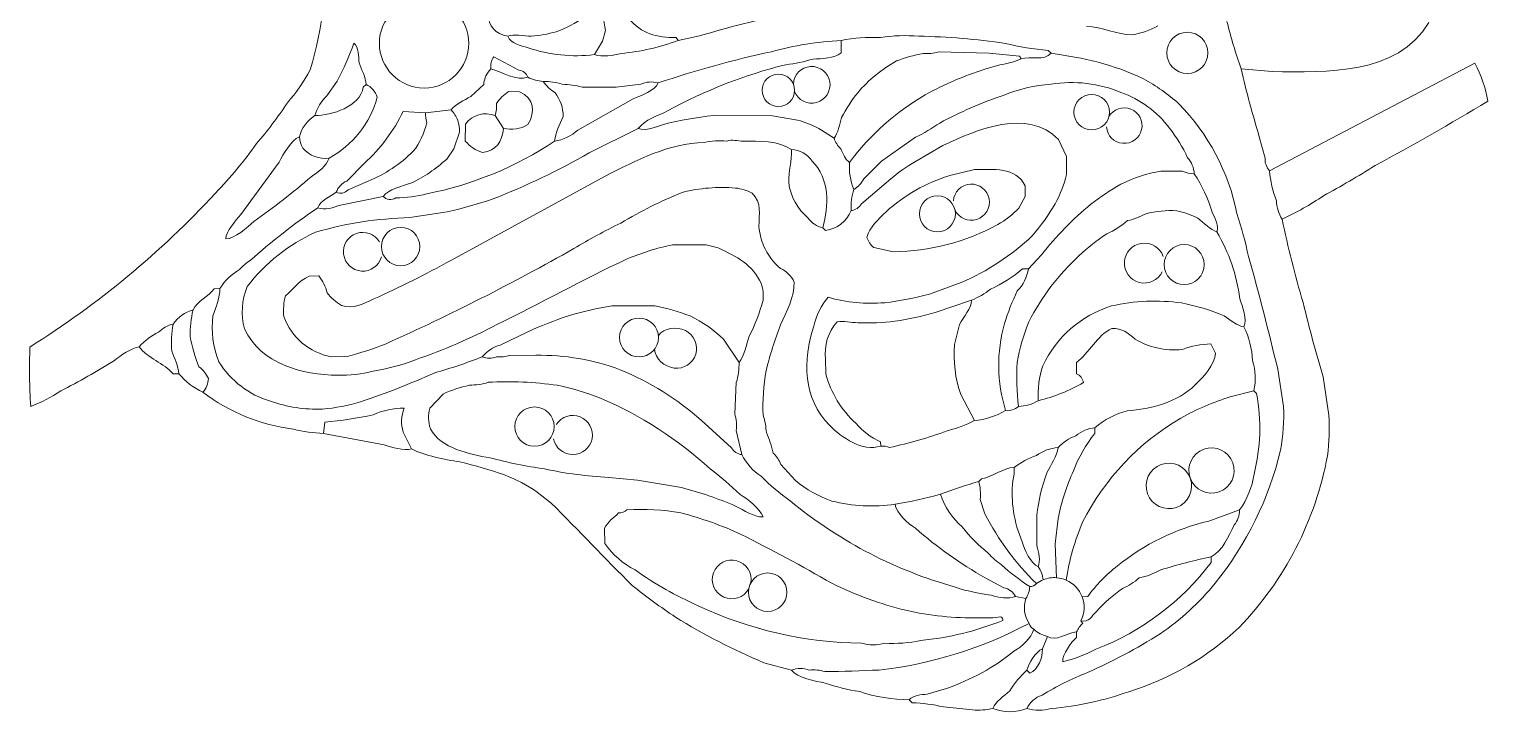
# Model space of a CAD drawing. Header units: inches. Extents: x 37.2 to 70.6, y 17.4 to 61.6.
# Drawn here: x 37.19 to 70.58, y 17.36 to 33.01 of the extents above; entities that cross this region are included whole.
import ezdxf

# ---------------------------------------------------------------- set-up
doc = ezdxf.new("R2010")
doc.units = ezdxf.units.IN
doc.header["$MEASUREMENT"] = 0
doc.layers.add('20_EXACT_CIRCLES', color=7, linetype='CONTINUOUS', lineweight=18)
doc.layers.add('30_SHARED_EDGES', color=7, linetype='CONTINUOUS', lineweight=18)

msp = doc.modelspace()

# ---------------------------------------------------------------- linework, layer by layer
at = {"layer": '20_EXACT_CIRCLES'}
for centre, radius in [((46.228, 32.684), 1.023), ((63.701, 32.465), 0.472), ((54.34, 31.609), 0.371), ((61.512, 31.108), 0.407), ((57.979, 28.781), 0.412), ((45.691, 28.032), 0.439), ((63.629, 27.619), 0.458), ((51.148, 25.95), 0.445), ((48.755, 23.91), 0.45), ((54.093, 20.119), 0.441)]:
    msp.add_circle(centre, radius, dxfattribs=at)
at = {"layer": '30_SHARED_EDGES'}
for p, q in [((50.312, 32.734), (50.126, 32.425)), ((50.382, 32.977), (50.312, 32.734)), ((52.002, 32.815), (52.041, 32.75)), ((52.041, 32.75), (52.536, 32.853)), ((55.775, 32.75), (55.775, 32.464)), ((59.168, 32.456), (58.006, 32.489)), ((59.859, 32.393), (59.168, 32.456)), ((59.899, 32.328), (59.859, 32.393)), ((60.515, 32.523), (60.58, 32.458)), ((47.821, 32.376), (48.398, 32.071)), ((59.408, 32.194), (59.068, 32.091)), ((64.931, 32.101), (65.647, 32.036)), ((65.58, 29.763), (70.285, 32.23)), ((44.239, 31.819), (44.003, 31.483)), ((44.899, 31.743), (44.834, 31.678)), ((47.296, 31.466), (47.592, 31.743)), ((50.626, 31.68), (51.186, 31.746)), ((48.16, 31.581), (48.414, 31.575)), ((49.748, 30.695), (51.015, 31.41)), ((49.847, 31.681), (50.626, 31.68)), ((46.262, 31.094), (45.748, 31.127)), ((46.847, 31.159), (46.262, 31.094)), ((47.176, 30.834), (47.171, 30.448)), ((47.853, 31.029), (48.048, 30.737)), ((51.132, 30.737), (50.006, 30.175)), ((54.206, 31.027), (52.856, 31.029)), ((54.78, 30.925), (54.206, 31.027)), ((55.613, 30.51), (55.264, 30.733)), ((47.04, 30.653), (46.905, 30.268)), ((57.477, 30.533), (56.697, 29.986)), ((60.754, 30.482), (60.934, 30.09)), ((65.349, 30.545), (65.48, 30.052)), ((46.905, 30.268), (46.746, 30.036)), ((57.475, 29.981), (58.102, 30.342)), ((60.934, 30.09), (60.936, 29.68)), ((42.907, 29.967), (42.029, 28.765)), ((44.859, 29.934), (44.456, 29.531)), ((56.697, 29.986), (56.294, 29.583)), ((58.827, 29.795), (58.263, 29.658)), ((63.585, 29.761), (63.095, 29.761)), ((44.945, 29.527), (44.488, 29.331)), ((46.843, 27.716), (50.374, 29.642)), ((56.24, 29.006), (56.912, 29.582)), ((59.992, 29.176), (59.987, 29.423)), ((44.317, 28.981), (45.288, 29.179)), ((59.841, 28.912), (59.992, 29.176)), ((46.756, 28.827), (45.902, 28.695)), ((55.418, 28.399), (55.353, 28.464)), ((51.915, 28.072), (52.688, 28.072)), ((52.688, 28.072), (52.958, 28.004)), ((56.522, 28.01), (56.971, 27.913)), ((60.364, 27.843), (60.061, 27.523)), ((60.061, 27.523), (59.931, 27.522)), ((41.554, 27.068), (41.425, 27.067)), ((43.593, 27.354), (43.82, 27.36)), ((58.521, 27.207), (57.796, 26.944)), ((57.928, 26.523), (58.762, 26.808)), ((50.527, 26.676), (51.511, 26.676)), ((47.969, 25.778), (48.586, 26.07)), ((58.374, 25.786), (58.484, 26.251)), ((53.085, 25.911), (53.438, 25.38)), ((64.345, 25.595), (64.24, 25.802)), ((44.464, 25.512), (44.103, 25.511)), ((48.788, 25.542), (48.193, 25.54)), ((55.422, 25.118), (55.418, 25.453)), ((61.166, 25.38), (61.165, 25.121)), ((40.613, 25.12), (40.483, 25.122)), ((65.905, 24.369), (65.77, 25.223)), ((66.944, 24.17), (66.811, 25.051)), ((53.341, 24.202), (53.376, 24.921)), ((64.685, 24.592), (65.223, 24.731)), ((65.288, 24.665), (65.223, 24.731)), ((46.661, 24.655), (46.36, 24.333)), ((58.827, 24.049), (58.512, 24.647)), ((53.265, 23.422), (52.572, 24.054)), ((43.957, 24.01), (43.925, 23.756)), ((45.312, 23.494), (43.925, 23.756)), ((45.938, 23.399), (45.748, 23.783)), ((53.503, 23.269), (53.376, 23.82)), ((61.587, 23.756), (61.587, 23.886)), ((56.684, 23.464), (56.678, 23.562)), ((54.731, 22.675), (54.397, 23.042)), ((50.455, 22.749), (51.116, 22.683)), ((58.992, 22.718), (58.925, 22.653)), ((63.769, 22.73), (63.795, 22.679)), ((63.795, 22.679), (63.769, 22.73)), ((48.82, 22.411), (49.14, 22.16)), ((51.116, 22.683), (52.118, 22.516)), ((59.068, 21.913), (58.959, 22.245)), ((60.257, 21.884), (60.257, 21.182)), ((60.678, 21.225), (60.746, 21.809)), ((64.899, 22.003), (64.191, 21.749)), ((50.357, 21.583), (50.364, 21.234)), ((60.708, 20.451), (60.678, 21.225)), ((64.249, 20.932), (64.249, 20.802)), ((59.499, 20.222), (59.076, 20.45)), ((59.769, 20.023), (60.004, 19.977)), ((61.422, 20.023), (61.293, 20.01)), ((61.31, 19.406), (61.266, 19.468)), ((60.497, 19.106), (60.386, 18.821)), ((61.165, 19.081), (61.165, 19.211)), ((54.005, 18.506), (54.639, 18.334)), ((60.028, 18.334), (60.095, 18.269)), ((58.187, 17.919), (57.748, 17.785)), ((57.334, 17.653), (57.4, 17.588)), ((58.118, 17.493), (58.785, 17.426))]:
    msp.add_line(p, q, dxfattribs=at)
for points in [[(43.957, 35.037), (44.023, 34.037), (43.909, 33.034), (43.619, 32.075)], [(50.158, 33.659), (50.337, 33.508), (50.33, 33.187), (50.382, 32.977)], [(47.691, 33.367), (47.693, 33.076), (47.863, 32.891), (48.145, 32.847)], [(49.89, 33.277), (49.693, 33.141), (49.479, 33.031), (49.254, 32.949)], [(50.91, 33.259), (51.202, 32.898), (51.552, 32.815), (52.002, 32.815)], [(52.536, 32.853), (53.198, 33.053), (53.869, 33.224), (54.546, 33.364)], [(62.446, 32.881), (62.084, 32.877), (61.749, 33.06), (61.393, 33.075)], [(63.028, 33.081), (62.845, 32.984), (62.649, 32.917), (62.446, 32.881)], [(64.931, 32.101), (64.807, 32.456), (64.699, 32.817), (64.609, 33.183)], [(65.647, 32.036), (66.88, 32.03), (68.498, 31.939), (69.23, 33.164)], [(48.679, 32.847), (48.522, 32.847), (48.27, 32.902), (48.145, 32.847)], [(48.145, 32.847), (48.207, 32.677), (48.444, 32.633), (48.607, 32.582)], [(49.254, 32.949), (49.066, 32.896), (48.874, 32.862), (48.679, 32.847)], [(52.041, 32.75), (51.623, 32.591), (51.185, 32.492), (50.74, 32.454)], [(55.775, 32.75), (55.236, 32.719), (54.702, 32.633), (54.181, 32.493)], [(55.775, 32.75), (56.071, 32.808), (56.372, 32.831), (56.673, 32.817)], [(56.673, 32.817), (56.965, 32.861), (57.261, 32.871), (57.555, 32.847)], [(57.555, 32.847), (58.216, 32.835), (58.875, 32.78), (59.528, 32.683)], [(44.619, 32.685), (44.514, 32.387), (44.387, 32.097), (44.239, 31.819)], [(44.739, 32.234), (44.735, 32.382), (44.733, 32.596), (44.619, 32.685)], [(48.607, 32.582), (49.095, 32.416), (49.614, 32.362), (50.126, 32.425)], [(50.74, 32.454), (50.565, 32.394), (50.303, 32.373), (50.126, 32.425)], [(54.181, 32.493), (53.303, 32.304), (52.437, 32.064), (51.587, 31.776)], [(55.775, 32.464), (55.62, 32.341), (55.329, 32.33), (55.134, 32.325)], [(57.652, 32.452), (57.445, 32.413), (57.241, 32.355), (57.044, 32.28)], [(58.006, 32.489), (57.891, 32.455), (57.771, 32.442), (57.652, 32.452)], [(59.528, 32.683), (59.852, 32.603), (60.182, 32.55), (60.515, 32.523)], [(59.899, 32.328), (60.111, 32.391), (60.428, 32.277), (60.58, 32.458)], [(62.697, 31.871), (62.015, 32.208), (61.318, 32.348), (60.58, 32.458)], [(43.619, 32.075), (43.474, 31.806), (43.299, 31.553), (43.099, 31.322)], [(44.899, 31.743), (44.892, 31.907), (44.796, 32.079), (44.739, 32.234)], [(47.592, 31.743), (47.601, 31.878), (47.66, 32.005), (47.756, 32.101)], [(47.756, 32.101), (47.745, 32.197), (47.768, 32.294), (47.821, 32.376)], [(47.756, 32.101), (47.991, 32.031), (48.363, 31.811), (48.6, 31.906)], [(48.398, 32.071), (48.492, 32.061), (48.572, 31.996), (48.6, 31.906)], [(54.511, 32.195), (53.565, 31.961), (52.654, 31.605), (51.8, 31.135)], [(55.134, 32.325), (54.93, 32.263), (54.722, 32.219), (54.511, 32.195)], [(54.682, 31.752), (54.691, 31.967), (54.861, 32.14), (55.076, 32.153)], [(55.076, 32.153), (55.29, 32.166), (55.48, 32.015), (55.515, 31.802)], [(57.044, 32.28), (56.707, 32.094), (56.406, 31.848), (56.156, 31.554)], [(59.068, 32.091), (58.595, 31.941), (58.137, 31.745), (57.701, 31.506)], [(59.899, 32.328), (59.743, 32.258), (59.578, 32.213), (59.408, 32.194)], [(64.931, 32.101), (65.054, 31.578), (65.194, 31.059), (65.349, 30.545)], [(70.285, 32.23), (70.428, 31.957), (70.528, 31.662), (70.58, 31.357)], [(44.899, 31.743), (45.021, 31.687), (45.114, 31.58), (45.154, 31.451)], [(48.957, 31.808), (48.834, 31.823), (48.714, 31.856), (48.6, 31.906)], [(48.957, 31.808), (49.104, 31.814), (49.251, 31.793), (49.39, 31.746)], [(49.226, 31.554), (49.12, 31.621), (49.029, 31.707), (48.957, 31.808)], [(49.39, 31.746), (49.545, 31.746), (49.698, 31.724), (49.847, 31.681)], [(51.015, 31.41), (51.185, 31.493), (51.52, 31.599), (51.587, 31.776)], [(51.186, 31.746), (51.312, 31.804), (51.454, 31.815), (51.587, 31.776)], [(55.515, 31.802), (55.55, 31.59), (55.419, 31.386), (55.211, 31.329)], [(60.581, 31.747), (60.204, 31.722), (59.834, 31.635), (59.486, 31.49)], [(62.182, 31.559), (61.677, 31.771), (61.122, 31.836), (60.581, 31.747)], [(63.505, 31.301), (63.258, 31.521), (62.987, 31.712), (62.697, 31.871)], [(44.834, 31.678), (44.765, 31.236), (44.106, 31.029), (43.73, 31.029)], [(44.003, 31.483), (43.871, 31.361), (43.776, 31.203), (43.73, 31.029)], [(45.154, 31.451), (44.992, 30.856), (44.595, 30.352), (44.054, 30.055)], [(46.847, 31.159), (46.945, 31.291), (47.152, 31.381), (47.296, 31.466)], [(47.886, 31.309), (47.958, 31.417), (48.051, 31.51), (48.16, 31.581)], [(48.414, 31.575), (48.751, 31.417), (48.787, 31.125), (48.601, 30.822)], [(49.41, 31.01), (49.413, 31.207), (49.348, 31.4), (49.226, 31.554)], [(55.211, 31.329), (55.003, 31.273), (54.787, 31.383), (54.709, 31.584)], [(56.156, 31.554), (56.017, 31.376), (55.893, 31.186), (55.786, 30.987)], [(57.701, 31.506), (57.025, 31.113), (56.435, 30.587), (55.97, 29.958)], [(59.486, 31.49), (58.984, 31.323), (58.499, 31.112), (58.034, 30.86)], [(63.29, 30.742), (63.011, 31.119), (62.625, 31.404), (62.182, 31.559)], [(43.099, 31.322), (42.883, 30.997), (42.647, 30.686), (42.393, 30.39)], [(45.748, 31.127), (45.531, 30.676), (45.229, 30.271), (44.859, 29.934)], [(46.262, 31.094), (46.256, 31.018), (46.266, 30.941), (46.291, 30.868)], [(46.847, 31.159), (46.912, 31.09), (46.963, 31.009), (46.999, 30.921)], [(47.853, 31.029), (47.609, 31.128), (47.33, 31.047), (47.176, 30.834)], [(47.853, 31.029), (47.884, 31.119), (47.895, 31.215), (47.886, 31.309)], [(51.8, 31.135), (51.582, 31.027), (51.279, 30.935), (51.132, 30.737)], [(58.102, 30.342), (58.888, 30.712), (60.043, 31.215), (60.754, 30.482)], [(62.408, 31.179), (62.221, 31.253), (62.007, 31.18), (61.906, 31.006)], [(62.653, 30.709), (62.699, 30.905), (62.595, 31.105), (62.408, 31.179)], [(64.837, 28.787), (64.645, 29.736), (64.182, 30.609), (63.505, 31.301)], [(70.58, 31.357), (69.732, 30.846), (68.871, 30.355), (67.999, 29.885)], [(43.373, 30.542), (43.423, 30.745), (43.552, 30.92), (43.73, 31.029)], [(46.291, 30.868), (46.237, 30.63), (46.131, 30.407), (45.981, 30.213)], [(46.999, 30.921), (47.03, 30.835), (47.044, 30.744), (47.04, 30.653)], [(47.562, 30.188), (47.897, 30.223), (48.002, 30.429), (48.048, 30.737)], [(48.601, 30.822), (48.435, 30.722), (48.236, 30.692), (48.048, 30.737)], [(49.217, 30.445), (49.225, 30.644), (49.344, 30.824), (49.41, 31.01)], [(51.705, 30.827), (51.538, 30.774), (51.3, 30.669), (51.132, 30.737)], [(52.856, 31.029), (52.468, 30.989), (52.084, 30.922), (51.705, 30.827)], [(55.264, 30.733), (55.11, 30.814), (54.947, 30.878), (54.78, 30.925)], [(55.786, 30.987), (55.742, 30.838), (55.704, 30.627), (55.613, 30.51)], [(58.034, 30.86), (57.857, 30.738), (57.67, 30.628), (57.477, 30.533)], [(61.851, 30.772), (61.865, 30.571), (62.024, 30.411), (62.225, 30.395)], [(63.707, 30.065), (63.597, 30.307), (63.457, 30.535), (63.29, 30.742)], [(42.393, 30.39), (42.108, 29.989), (41.793, 29.609), (41.452, 29.254)], [(43.373, 30.542), (43.181, 30.473), (43.009, 30.143), (42.907, 29.967)], [(43.373, 30.542), (43.384, 30.452), (43.411, 30.365), (43.454, 30.286)], [(46.292, 29.24), (47.337, 29.445), (48.331, 29.854), (49.217, 30.445)], [(47.171, 30.448), (47.272, 30.323), (47.408, 30.233), (47.562, 30.188)], [(49.217, 30.445), (49.414, 30.476), (49.598, 30.563), (49.748, 30.695)], [(50.374, 29.642), (51.077, 30.004), (51.84, 30.401), (52.643, 30.414)], [(52.643, 30.414), (52.811, 30.454), (52.985, 30.464), (53.157, 30.446)], [(53.157, 30.446), (53.287, 30.488), (53.398, 30.445), (53.534, 30.445)], [(53.534, 30.445), (53.88, 30.445), (54.351, 30.458), (54.639, 30.25)], [(55.613, 30.51), (55.642, 30.419), (55.694, 30.337), (55.765, 30.272)], [(62.225, 30.395), (62.426, 30.379), (62.608, 30.513), (62.653, 30.709)], [(43.454, 30.286), (43.601, 30.11), (43.828, 30.023), (44.054, 30.055)], [(43.646, 29.631), (43.801, 29.731), (44, 29.879), (44.054, 30.055)], [(45.981, 30.213), (45.683, 29.92), (45.331, 29.687), (44.945, 29.527)], [(50.006, 30.175), (49.301, 29.772), (48.567, 29.42), (47.811, 29.124)], [(54.575, 29.491), (54.572, 29.756), (54.649, 29.993), (54.639, 30.25)], [(55.111, 29.989), (55.005, 30.147), (54.829, 30.244), (54.639, 30.25)], [(55.765, 30.272), (55.823, 30.156), (55.864, 30.019), (55.97, 29.958)], [(63.86, 29.698), (63.852, 29.834), (63.798, 29.964), (63.707, 30.065)], [(46.746, 30.036), (46.502, 29.809), (46.225, 29.622), (45.924, 29.48)], [(55.353, 28.464), (55.501, 28.964), (55.51, 29.594), (55.111, 29.989)], [(56.067, 29.341), (55.983, 29.535), (55.949, 29.747), (55.97, 29.958)], [(56.912, 29.582), (57.088, 29.73), (57.277, 29.864), (57.475, 29.981)], [(59.987, 29.423), (59.777, 29.868), (59.246, 29.795), (58.827, 29.795)], [(63.095, 29.761), (62.777, 29.704), (62.468, 29.601), (62.179, 29.457)], [(63.86, 29.698), (63.765, 29.699), (63.671, 29.72), (63.585, 29.761)], [(65.48, 30.052), (65.479, 29.947), (65.515, 29.845), (65.58, 29.763)], [(65.58, 29.763), (65.606, 29.529), (65.659, 29.3), (65.739, 29.079)], [(67.999, 29.885), (67.613, 29.642), (67.219, 29.412), (66.818, 29.195)], [(42.33, 28.606), (42.785, 28.926), (43.225, 29.268), (43.646, 29.631)], [(44.456, 29.531), (44.345, 29.482), (44.259, 29.39), (44.217, 29.276)], [(45.924, 29.48), (45.73, 29.422), (45.41, 29.342), (45.288, 29.179)], [(53.359, 29.371), (52.949, 29.406), (52.536, 29.372), (52.137, 29.272)], [(55.022, 28.682), (54.778, 28.887), (54.619, 29.176), (54.575, 29.491)], [(56.294, 29.583), (56.245, 29.481), (56.166, 29.396), (56.067, 29.341)], [(58.263, 29.658), (57.722, 29.494), (57.224, 29.211), (56.807, 28.829)], [(58.734, 29.46), (58.527, 29.449), (58.359, 29.286), (58.344, 29.078)], [(59.163, 29.121), (59.126, 29.326), (58.942, 29.471), (58.734, 29.46)], [(60.936, 29.68), (60.879, 29.445), (60.79, 29.218), (60.673, 29.007)], [(62.179, 29.457), (61.939, 29.321), (61.71, 29.169), (61.493, 29)], [(63.86, 29.698), (64.04, 29.428), (64.178, 29.132), (64.267, 28.819)], [(41.452, 29.254), (40.197, 27.898), (38.768, 26.714), (37.204, 25.732)], [(43.795, 28.919), (43.854, 29.083), (44.079, 29.174), (44.217, 29.276)], [(44.488, 29.331), (44.421, 29.254), (44.309, 29.231), (44.217, 29.276)], [(45.288, 29.179), (45.367, 29.103), (45.487, 29.089), (45.581, 29.146)], [(45.581, 29.146), (45.821, 29.146), (46.06, 29.178), (46.292, 29.24)], [(47.811, 29.124), (47.465, 29.006), (47.113, 28.907), (46.756, 28.827)], [(52.137, 29.272), (51.652, 29.073), (51.183, 28.839), (50.733, 28.571)], [(53.735, 29.254), (53.619, 29.318), (53.491, 29.358), (53.359, 29.371)], [(53.893, 28.489), (53.891, 28.786), (53.971, 29.024), (53.735, 29.254)], [(56.003, 28.854), (55.996, 29.019), (56.018, 29.184), (56.067, 29.341)], [(58.881, 28.653), (59.079, 28.716), (59.2, 28.917), (59.163, 29.121)], [(65.739, 29.079), (65.747, 28.93), (65.793, 28.785), (65.873, 28.659)], [(66.818, 29.195), (66.518, 28.99), (66.202, 28.811), (65.873, 28.659)], [(42.029, 28.765), (41.915, 28.616), (41.685, 28.389), (41.691, 28.205)], [(43.795, 28.919), (43.251, 28.551), (42.732, 28.147), (42.243, 27.709)], [(43.795, 28.919), (43.938, 28.855), (44.164, 28.927), (44.317, 28.981)], [(56.003, 28.854), (55.903, 28.609), (55.68, 28.435), (55.418, 28.399)], [(56.003, 28.854), (56.101, 28.865), (56.189, 28.921), (56.24, 29.006)], [(56.807, 28.829), (56.629, 28.653), (56.426, 28.483), (56.363, 28.24)], [(58.381, 28.873), (58.469, 28.684), (58.683, 28.59), (58.881, 28.653)], [(59.36, 28.536), (59.538, 28.636), (59.7, 28.763), (59.841, 28.912)], [(60.673, 29.007), (60.523, 28.748), (60.348, 28.505), (60.152, 28.28)], [(61.493, 29), (61.077, 28.655), (60.698, 28.267), (60.364, 27.843)], [(62.335, 28.627), (62.48, 28.657), (62.621, 28.71), (62.75, 28.784)], [(62.75, 28.784), (62.982, 28.841), (63.22, 28.864), (63.459, 28.852)], [(63.459, 28.852), (63.626, 28.816), (63.788, 28.76), (63.941, 28.684)], [(64.267, 28.819), (64.332, 28.686), (64.436, 28.498), (64.379, 28.367)], [(65.101, 27.802), (65.03, 28.135), (64.942, 28.463), (64.837, 28.787)], [(41.691, 28.205), (41.895, 28.217), (42.181, 28.464), (42.33, 28.606)], [(45.902, 28.695), (45.158, 28.672), (44.454, 28.571), (43.745, 28.358)], [(45.205, 28.141), (45.096, 28.321), (44.877, 28.4), (44.678, 28.331)], [(50.733, 28.571), (50.366, 28.391), (50.007, 28.195), (49.656, 27.985)], [(54.001, 28.051), (53.945, 28.192), (53.909, 28.339), (53.893, 28.489)], [(55.353, 28.464), (55.218, 28.491), (55.099, 28.569), (55.022, 28.682)], [(56.971, 27.913), (57.806, 27.921), (58.627, 28.135), (59.36, 28.536)], [(61.857, 28.324), (62.03, 28.4), (62.192, 28.502), (62.335, 28.627)], [(63.941, 28.684), (64.066, 28.585), (64.236, 28.419), (64.379, 28.367)], [(66.354, 26.75), (66.163, 27.378), (66.002, 28.015), (65.873, 28.659)], [(43.745, 28.358), (43.129, 28.08), (42.591, 27.654), (42.18, 27.118)], [(44.678, 28.331), (44.48, 28.261), (44.358, 28.062), (44.386, 27.854)], [(50.865, 27.744), (51.204, 27.888), (51.555, 27.997), (51.915, 28.072)], [(54.388, 27.529), (54.22, 27.671), (54.088, 27.85), (54.001, 28.051)], [(56.363, 28.24), (56.396, 28.151), (56.451, 28.072), (56.522, 28.01)], [(60.152, 28.28), (59.676, 27.829), (59.124, 27.466), (58.521, 27.207)], [(61.217, 27.818), (61.417, 28.003), (61.631, 28.172), (61.857, 28.324)], [(62.261, 27.68), (62.274, 27.897), (62.438, 28.074), (62.653, 28.105)], [(62.653, 28.105), (62.868, 28.135), (63.075, 28.009), (63.147, 27.804)], [(64.379, 28.367), (64.655, 27.898), (64.833, 27.378), (64.902, 26.838)], [(44.386, 27.854), (44.414, 27.645), (44.585, 27.486), (44.794, 27.471)], [(44.794, 27.471), (45.004, 27.456), (45.195, 27.591), (45.252, 27.793)], [(49.656, 27.985), (48.259, 27.194), (46.826, 26.467), (45.362, 25.808)], [(47.895, 26.247), (48.894, 26.735), (49.86, 27.274), (50.865, 27.744)], [(52.958, 28.004), (53.393, 27.801), (53.737, 27.631), (53.95, 27.178)], [(60.071, 26.31), (60.362, 26.875), (60.75, 27.386), (61.217, 27.818)], [(65.77, 25.223), (65.566, 26.087), (65.343, 26.948), (65.101, 27.802)], [(42.004, 27.505), (41.819, 27.401), (41.664, 27.25), (41.554, 27.068)], [(42.243, 27.709), (42.153, 27.654), (42.072, 27.585), (42.004, 27.505)], [(45.077, 26.832), (45.678, 27.102), (46.267, 27.397), (46.843, 27.716)], [(54.702, 27.219), (54.635, 27.355), (54.525, 27.465), (54.388, 27.529)], [(59.931, 27.522), (59.708, 27.334), (59.46, 27.177), (59.194, 27.057)], [(60.061, 27.523), (60.033, 27.332), (59.945, 27.155), (59.809, 27.019)], [(62.6, 27.211), (62.39, 27.267), (62.248, 27.463), (62.261, 27.68)], [(63.126, 27.451), (63.03, 27.256), (62.81, 27.156), (62.6, 27.211)], [(41.425, 27.067), (41.283, 26.879), (41.042, 26.795), (40.938, 26.581)], [(41.554, 27.068), (41.553, 26.876), (41.459, 26.629), (41.395, 26.448)], [(42.18, 27.118), (42.052, 26.81), (42.029, 26.469), (42.114, 26.147)], [(43.054, 26.906), (43.243, 27.06), (43.359, 27.246), (43.593, 27.354)], [(43.82, 27.36), (43.909, 27.246), (43.972, 27.114), (44.006, 26.974)], [(53.95, 27.178), (53.986, 27.056), (54, 26.929), (53.989, 26.803)], [(54.387, 26.239), (54.528, 26.536), (54.708, 26.885), (54.702, 27.219)], [(59.194, 27.057), (59.064, 26.951), (58.919, 26.867), (58.762, 26.808)], [(43.018, 26.427), (43, 26.587), (43.012, 26.75), (43.054, 26.906)], [(44.006, 26.974), (44.099, 26.859), (44.212, 26.761), (44.34, 26.684)], [(44.34, 26.684), (44.613, 26.598), (44.832, 26.716), (45.077, 26.832)], [(53.989, 26.803), (53.909, 26.518), (53.803, 26.242), (53.672, 25.977)], [(55.475, 26.873), (55.316, 26.681), (55.205, 26.454), (55.151, 26.21)], [(56.773, 26.746), (56.336, 26.709), (55.896, 26.752), (55.475, 26.873)], [(57.796, 26.944), (57.46, 26.853), (57.118, 26.787), (56.773, 26.746)], [(58.484, 26.251), (58.578, 26.433), (58.754, 26.599), (58.762, 26.808)], [(59.809, 27.019), (59.693, 26.777), (59.595, 26.526), (59.516, 26.269)], [(61.967, 26.672), (62.492, 26.792), (63.035, 26.815), (63.569, 26.74)], [(63.569, 26.74), (63.905, 26.677), (64.233, 26.579), (64.548, 26.446)], [(64.902, 26.838), (64.965, 26.66), (65.071, 26.359), (64.996, 26.192)], [(66.811, 25.051), (66.641, 25.612), (66.489, 26.179), (66.354, 26.75)], [(40.938, 26.581), (40.753, 26.529), (40.593, 26.414), (40.483, 26.256)], [(40.875, 25.972), (40.87, 26.177), (40.891, 26.382), (40.938, 26.581)], [(41.395, 26.448), (41.349, 26.091), (41.396, 25.728), (41.531, 25.394)], [(44.103, 25.511), (43.604, 25.601), (43.19, 25.95), (43.018, 26.427)], [(48.586, 26.07), (49.2, 26.365), (49.854, 26.57), (50.527, 26.676)], [(51.511, 26.676), (51.786, 26.623), (52.056, 26.545), (52.317, 26.443)], [(52.317, 26.443), (52.598, 26.305), (52.857, 26.126), (53.085, 25.911)], [(57.007, 26.325), (57.318, 26.37), (57.626, 26.436), (57.928, 26.523)], [(60.396, 25.305), (60.703, 25.963), (61.273, 26.459), (61.967, 26.672)], [(64.548, 26.446), (64.673, 26.358), (64.852, 26.214), (64.996, 26.192)], [(40.148, 26.072), (39.979, 25.991), (39.828, 25.877), (39.704, 25.737)], [(40.483, 26.256), (40.356, 26.229), (40.239, 26.165), (40.148, 26.072)], [(40.483, 26.256), (40.447, 26.053), (40.437, 25.846), (40.454, 25.64)], [(42.114, 26.147), (42.489, 25.351), (43.445, 25.088), (44.249, 25.088)], [(46.028, 25.439), (46.67, 25.661), (47.294, 25.931), (47.895, 26.247)], [(51.591, 25.994), (51.719, 26.177), (52.008, 26.206), (52.209, 26.109)], [(52.209, 26.109), (52.409, 26.013), (52.51, 25.785), (52.447, 25.571)], [(54.059, 25.19), (54.145, 25.546), (54.255, 25.897), (54.387, 26.239)], [(55.151, 26.21), (54.885, 25.443), (54.907, 24.539), (55.51, 23.941)], [(55.418, 25.453), (55.379, 25.762), (55.476, 26.074), (55.684, 26.306)], [(55.684, 26.306), (55.851, 26.334), (55.993, 26.291), (56.157, 26.289)], [(56.157, 26.289), (56.441, 26.277), (56.725, 26.288), (57.007, 26.325)], [(59.516, 26.269), (59.329, 25.617), (59.338, 24.924), (59.541, 24.276)], [(59.805, 25.379), (59.859, 25.698), (59.948, 26.01), (60.071, 26.31)], [(61.976, 26.156), (61.639, 26.004), (61.449, 25.594), (61.166, 25.38)], [(62.504, 25.912), (62.34, 26.061), (62.205, 26.164), (61.976, 26.156)], [(65.193, 25.421), (65.182, 25.689), (65.115, 25.951), (64.996, 26.192)], [(37.204, 25.732), (37.187, 25.279), (37.193, 24.826), (37.222, 24.373)], [(39.137, 25.421), (39.285, 25.54), (39.519, 25.708), (39.704, 25.737)], [(40.483, 25.122), (40.267, 25.364), (39.898, 25.474), (39.704, 25.737)], [(41.072, 25.282), (40.98, 25.504), (40.915, 25.735), (40.875, 25.972)], [(45.362, 25.808), (45.068, 25.693), (44.768, 25.594), (44.464, 25.512)], [(47.561, 25.51), (47.667, 25.637), (47.809, 25.731), (47.969, 25.778)], [(53.672, 25.977), (53.615, 25.791), (53.554, 25.529), (53.438, 25.38)], [(58.512, 24.647), (58.386, 25.013), (58.339, 25.401), (58.374, 25.786)], [(63.006, 25.711), (62.829, 25.752), (62.66, 25.82), (62.504, 25.912)], [(64.24, 25.802), (64.017, 25.799), (63.796, 25.755), (63.588, 25.674)], [(37.909, 24.726), (38.327, 24.942), (38.736, 25.174), (39.137, 25.421)], [(40.454, 25.64), (40.509, 25.481), (40.606, 25.286), (40.613, 25.12)], [(41.531, 25.394), (41.799, 24.958), (42.219, 24.637), (42.71, 24.494)], [(45.064, 25.182), (45.393, 25.235), (45.716, 25.321), (46.028, 25.439)], [(46.472, 25.144), (46.841, 25.244), (47.205, 25.367), (47.561, 25.51)], [(47.886, 25.509), (47.783, 25.463), (47.664, 25.464), (47.561, 25.51)], [(48.193, 25.54), (48.094, 25.507), (47.989, 25.496), (47.886, 25.509)], [(50.718, 25.212), (50.101, 25.443), (49.446, 25.555), (48.788, 25.542)], [(51.954, 25.25), (51.733, 25.279), (51.512, 25.462), (51.505, 25.684)], [(52.447, 25.571), (52.383, 25.358), (52.175, 25.222), (51.954, 25.25)], [(53.376, 24.921), (53.422, 25.069), (53.443, 25.224), (53.438, 25.38)], [(63.588, 25.674), (63.393, 25.658), (63.197, 25.67), (63.006, 25.711)], [(63.882, 24.866), (64.07, 25.056), (64.331, 25.314), (64.345, 25.595)], [(65.223, 24.731), (65.277, 24.959), (65.266, 25.198), (65.193, 25.421)], [(41.165, 24.698), (40.951, 24.794), (40.761, 24.938), (40.613, 25.12)], [(41.293, 25.009), (41.24, 25.115), (41.164, 25.209), (41.072, 25.282)], [(44.249, 25.088), (44.524, 25.081), (44.798, 25.113), (45.064, 25.182)], [(44.774, 24.476), (45.351, 24.67), (45.917, 24.893), (46.472, 25.144)], [(52.572, 24.054), (52.023, 24.54), (51.396, 24.932), (50.718, 25.212)], [(53.99, 24.169), (53.976, 24.51), (53.999, 24.853), (54.059, 25.19)], [(56.113, 23.987), (55.78, 24.291), (55.541, 24.683), (55.422, 25.118)], [(59.834, 24.373), (59.796, 24.707), (59.786, 25.043), (59.805, 25.379)], [(60.288, 24.503), (60.274, 24.775), (60.31, 25.047), (60.396, 25.305)], [(61.165, 25.121), (61.247, 25.082), (61.307, 25.008), (61.327, 24.92)], [(37.222, 24.373), (37.464, 24.462), (37.695, 24.581), (37.909, 24.726)], [(41.165, 24.698), (41.238, 24.786), (41.283, 24.895), (41.293, 25.009)], [(47.266, 24.857), (47.057, 24.814), (46.854, 24.747), (46.661, 24.655)], [(47.691, 24.925), (47.58, 24.876), (47.398, 24.862), (47.266, 24.857)], [(49.285, 24.856), (48.757, 24.932), (48.223, 24.955), (47.691, 24.925)], [(50.264, 24.562), (49.946, 24.686), (49.619, 24.785), (49.285, 24.856)], [(61.327, 24.92), (61.002, 24.733), (60.652, 24.593), (60.288, 24.503)], [(62.322, 24.269), (62.875, 24.321), (63.477, 24.46), (63.882, 24.866)], [(41.165, 24.698), (41.769, 24.238), (42.484, 23.946), (43.237, 23.851)], [(42.71, 24.494), (43.092, 24.359), (43.496, 24.296), (43.901, 24.309)], [(43.901, 24.309), (44.197, 24.338), (44.489, 24.394), (44.774, 24.476)], [(52.776, 22.941), (52.037, 23.62), (51.187, 24.168), (50.264, 24.562)], [(59.834, 24.373), (59.994, 24.378), (60.15, 24.422), (60.288, 24.503)], [(63.554, 24.107), (63.914, 24.306), (64.293, 24.469), (64.685, 24.592)], [(65.229, 22.821), (65.381, 23.424), (65.401, 24.053), (65.288, 24.665)], [(45.06, 24.182), (44.697, 24.101), (44.328, 24.044), (43.957, 24.01)], [(45.775, 24.33), (45.529, 24.333), (45.285, 24.282), (45.06, 24.182)], [(45.748, 23.783), (45.693, 23.963), (45.702, 24.156), (45.775, 24.33)], [(46.36, 24.333), (46.316, 24.179), (46.32, 24.015), (46.371, 23.863)], [(49.798, 24.135), (49.598, 24.214), (49.37, 24.141), (49.255, 23.959)], [(50.073, 23.634), (50.113, 23.845), (49.998, 24.055), (49.798, 24.135)], [(53.376, 23.82), (53.388, 23.949), (53.376, 24.078), (53.341, 24.202)], [(54.063, 23.773), (54.057, 23.908), (54.033, 24.041), (53.99, 24.169)], [(58.827, 24.049), (58.63, 23.941), (58.419, 23.862), (58.2, 23.815)], [(58.827, 24.049), (59.079, 24.072), (59.323, 24.149), (59.541, 24.276)], [(59.834, 24.373), (59.753, 24.303), (59.648, 24.268), (59.541, 24.276)], [(61.302, 21.723), (61.809, 22.717), (62.59, 23.545), (63.554, 24.107)], [(61.587, 23.886), (61.798, 24.071), (62.05, 24.202), (62.322, 24.269)], [(65.837, 23.372), (65.893, 23.701), (65.916, 24.036), (65.905, 24.369)], [(66.909, 23.244), (66.946, 23.551), (66.957, 23.861), (66.944, 24.17)], [(43.237, 23.851), (43.462, 23.795), (43.693, 23.764), (43.925, 23.756)], [(46.371, 23.863), (46.609, 23.411), (47.277, 23.273), (47.733, 23.198)], [(54.217, 23.304), (54.184, 23.466), (54.133, 23.623), (54.063, 23.773)], [(55.51, 23.941), (55.804, 23.647), (56.249, 23.336), (56.684, 23.464)], [(56.678, 23.562), (56.459, 23.658), (56.266, 23.804), (56.113, 23.987)], [(58.2, 23.815), (57.772, 23.654), (57.333, 23.527), (56.886, 23.433)], [(61.092, 22.897), (61.211, 23.207), (61.378, 23.497), (61.587, 23.756)], [(61.15, 23.7), (61.273, 23.805), (61.426, 23.87), (61.587, 23.886)], [(45.938, 23.399), (45.764, 23.349), (45.484, 23.435), (45.312, 23.494)], [(45.938, 23.399), (46.265, 23.241), (46.684, 23.159), (47.044, 23.103)], [(49.193, 23.634), (49.233, 23.423), (49.418, 23.271), (49.633, 23.27)], [(49.633, 23.27), (49.848, 23.27), (50.032, 23.423), (50.073, 23.634)], [(53.503, 23.269), (53.404, 23.28), (53.316, 23.337), (53.265, 23.422)], [(56.886, 23.433), (56.822, 23.458), (56.753, 23.469), (56.684, 23.464)], [(60.743, 23.432), (60.564, 23.419), (60.392, 23.355), (60.248, 23.249)], [(60.743, 23.432), (60.714, 23.239), (60.572, 23.032), (60.488, 22.853)], [(60.743, 23.432), (60.856, 23.551), (60.996, 23.643), (61.15, 23.7)], [(63.769, 22.73), (63.672, 22.998), (63.811, 23.295), (64.079, 23.392)], [(64.079, 23.392), (64.348, 23.489), (64.645, 23.35), (64.742, 23.082)], [(47.044, 23.103), (47.39, 23.019), (47.733, 22.919), (48.07, 22.805)], [(47.733, 23.198), (48.144, 23.087), (48.562, 23.002), (48.984, 22.942)], [(53.503, 23.269), (53.603, 23.068), (53.756, 22.897), (53.946, 22.776)], [(54.397, 23.042), (54.359, 23.143), (54.297, 23.232), (54.217, 23.304)], [(60.248, 23.249), (60.063, 23.188), (59.89, 23.096), (59.736, 22.977)], [(63.102, 23.042), (62.831, 22.944), (62.691, 22.646), (62.789, 22.375)], [(63.769, 22.73), (63.671, 23), (63.372, 23.14), (63.102, 23.042)], [(64.336, 20.325), (65.056, 21.216), (65.569, 22.257), (65.837, 23.372)], [(64.742, 23.082), (64.839, 22.813), (64.7, 22.517), (64.432, 22.419)], [(64.888, 19.315), (65.933, 20.397), (66.636, 21.764), (66.909, 23.244)], [(48.07, 22.805), (48.333, 22.7), (48.584, 22.568), (48.82, 22.411)], [(48.984, 22.942), (49.468, 22.836), (49.96, 22.772), (50.455, 22.749)], [(53.462, 22.354), (53.247, 22.565), (53.018, 22.761), (52.776, 22.941)], [(53.946, 22.776), (54.148, 22.568), (54.369, 22.379), (54.606, 22.213)], [(59.736, 22.977), (59.475, 22.965), (59.249, 22.759), (58.992, 22.718)], [(59.704, 22.671), (59.734, 22.77), (59.745, 22.874), (59.736, 22.977)], [(60.488, 22.853), (60.372, 22.54), (60.294, 22.215), (60.257, 21.884)], [(60.746, 21.809), (60.818, 22.184), (60.934, 22.549), (61.092, 22.897)], [(63.456, 22.062), (63.727, 22.16), (63.867, 22.459), (63.769, 22.73)], [(64.432, 22.419), (64.163, 22.322), (63.866, 22.461), (63.769, 22.73)], [(64.899, 22.003), (65.071, 22.246), (65.183, 22.526), (65.229, 22.821)], [(52.118, 22.516), (52.542, 22.407), (52.956, 22.266), (53.358, 22.092)], [(55.563, 22.207), (55.26, 22.311), (54.978, 22.47), (54.731, 22.675)], [(58.048, 22.36), (58.335, 22.473), (58.628, 22.57), (58.925, 22.653)], [(58.959, 22.245), (58.972, 22.382), (58.961, 22.52), (58.925, 22.653)], [(59.922, 21.275), (59.732, 21.715), (59.657, 22.195), (59.704, 22.671)], [(62.789, 22.375), (62.887, 22.105), (63.186, 21.965), (63.456, 22.062)], [(49.14, 22.16), (49.767, 21.531), (50.363, 20.891), (50.995, 20.275)], [(53.358, 22.092), (53.559, 21.996), (53.763, 21.841), (53.99, 21.842)], [(53.99, 21.842), (53.906, 22.04), (53.652, 22.24), (53.462, 22.354)], [(54.606, 22.213), (55.675, 21.33), (56.912, 20.672), (58.242, 20.279)], [(57.009, 22.133), (56.527, 22.062), (56.035, 22.087), (55.563, 22.207)], [(58.048, 22.36), (57.706, 22.268), (57.359, 22.192), (57.009, 22.133)], [(57.476, 21.585), (57.299, 21.689), (57.041, 21.93), (57.009, 22.133)], [(58.048, 22.36), (58.147, 22.072), (58.32, 21.815), (58.549, 21.614)], [(50.678, 21.938), (50.574, 21.815), (50.429, 21.741), (50.357, 21.583)], [(50.873, 22.003), (50.818, 21.958), (50.749, 21.934), (50.678, 21.938)], [(52.104, 21.935), (51.697, 22.005), (51.284, 22.028), (50.873, 22.003)], [(53.484, 21.444), (53.039, 21.648), (52.578, 21.813), (52.104, 21.935)], [(60.246, 20.317), (59.771, 20.783), (59.373, 21.322), (59.068, 21.913)], [(60.93, 20.395), (60.997, 20.852), (61.122, 21.298), (61.302, 21.723)], [(64.191, 21.749), (63.426, 21.567), (62.712, 21.216), (62.102, 20.72)], [(64.899, 22.003), (64.9, 21.877), (64.856, 21.754), (64.775, 21.658)], [(55.561, 20.324), (54.879, 20.717), (54.186, 21.09), (53.484, 21.444)], [(59.076, 20.45), (58.503, 20.769), (57.967, 21.149), (57.476, 21.585)], [(58.549, 21.614), (58.721, 21.39), (58.921, 21.189), (59.145, 21.015)], [(64.775, 21.658), (64.649, 21.411), (64.509, 21.058), (64.249, 20.932)], [(50.364, 21.234), (50.545, 20.981), (50.783, 20.774), (51.058, 20.629)], [(60.288, 20.705), (60.108, 20.77), (59.976, 21.095), (59.922, 21.275)], [(60.257, 21.182), (60.301, 21.044), (60.343, 20.828), (60.288, 20.705)], [(53.385, 20.84), (53.161, 20.9), (52.929, 20.778), (52.852, 20.56)], [(53.706, 20.331), (53.748, 20.558), (53.609, 20.78), (53.385, 20.84)], [(59.145, 21.015), (59.232, 20.912), (59.335, 20.822), (59.449, 20.748)], [(59.449, 20.748), (59.647, 20.561), (59.863, 20.395), (60.093, 20.25)], [(60.288, 20.705), (60.347, 20.614), (60.385, 20.511), (60.402, 20.405)], [(62.102, 20.72), (61.842, 20.522), (61.613, 20.287), (61.422, 20.023)], [(64.249, 20.802), (63.57, 19.906), (62.655, 19.217), (61.605, 18.814)], [(64.249, 20.932), (63.859, 20.849), (63.473, 20.748), (63.092, 20.63)], [(51.058, 20.629), (51.51, 20.308), (51.993, 20.034), (52.5, 19.81)], [(52.852, 20.56), (52.774, 20.342), (52.878, 20.101), (53.089, 20.007)], [(60.246, 20.317), (60.294, 20.353), (60.346, 20.382), (60.402, 20.405)], [(60.402, 20.405), (60.499, 20.443), (60.604, 20.459), (60.708, 20.451)], [(60.93, 20.395), (60.86, 20.426), (60.785, 20.445), (60.708, 20.451)], [(60.93, 20.395), (61.098, 20.321), (61.229, 20.182), (61.293, 20.01)], [(62.6, 20.445), (62.485, 20.344), (62.355, 20.263), (62.213, 20.206)], [(63.092, 20.63), (62.938, 20.546), (62.772, 20.483), (62.6, 20.445)], [(50.995, 20.275), (51.312, 20.017), (51.642, 19.775), (51.984, 19.55)], [(53.089, 20.007), (53.3, 19.912), (53.549, 19.996), (53.659, 20.199)], [(57.255, 19.706), (56.67, 19.85), (56.101, 20.057), (55.561, 20.324)], [(58.242, 20.279), (58.557, 20.169), (58.882, 20.093), (59.212, 20.052)], [(59.212, 20.052), (59.375, 19.995), (59.605, 19.956), (59.769, 20.023)], [(59.769, 20.023), (59.712, 20.125), (59.614, 20.198), (59.499, 20.222)], [(60.093, 20.25), (60.088, 20.153), (60.057, 20.059), (60.004, 19.977)], [(60.246, 20.317), (60.21, 20.27), (60.152, 20.244), (60.093, 20.25)], [(62.213, 20.206), (61.999, 20.05), (61.8, 19.874), (61.619, 19.681)], [(63.079, 19.164), (63.55, 19.49), (63.973, 19.881), (64.336, 20.325)], [(52.5, 19.81), (53.672, 19.261), (54.947, 18.969), (56.241, 18.951)], [(58.93, 19.536), (58.367, 19.521), (57.804, 19.578), (57.255, 19.706)], [(60.078, 19.405), (59.969, 19.575), (59.942, 19.785), (60.004, 19.977)], [(61.293, 20.01), (61.36, 19.833), (61.35, 19.637), (61.266, 19.468)], [(51.984, 19.55), (52.629, 19.149), (53.305, 18.799), (54.005, 18.506)], [(60.078, 19.405), (59.01, 18.836), (57.844, 18.473), (56.642, 18.337)], [(57.596, 19.013), (58.241, 19.079), (58.874, 19.233), (59.477, 19.471)], [(59.433, 19.558), (59.267, 19.53), (59.098, 19.523), (58.93, 19.536)], [(59.477, 19.471), (59.48, 19.506), (59.463, 19.539), (59.433, 19.558)], [(60.078, 19.405), (60.093, 19.347), (60.133, 19.299), (60.186, 19.273)], [(61.165, 19.211), (61.196, 19.287), (61.246, 19.354), (61.31, 19.406)], [(61.619, 19.681), (61.5, 19.561), (61.452, 19.425), (61.266, 19.468)], [(60.186, 19.273), (60.121, 19.066), (59.924, 18.876), (59.732, 18.768)], [(60.186, 19.273), (60.273, 19.191), (60.38, 19.134), (60.497, 19.106)], [(60.497, 19.106), (60.677, 18.972), (60.964, 19.202), (61.165, 19.211)], [(60.849, 18.529), (60.839, 18.693), (61.038, 18.974), (61.165, 19.081)], [(61.416, 18.28), (61.99, 18.536), (62.546, 18.831), (63.079, 19.164)], [(62.359, 17.842), (63.305, 18.131), (64.17, 18.635), (64.888, 19.315)], [(56.241, 18.951), (56.416, 18.904), (56.6, 18.904), (56.774, 18.951)], [(56.774, 18.951), (57.05, 18.936), (57.326, 18.957), (57.596, 19.013)], [(59.732, 18.768), (59.271, 18.397), (58.748, 18.11), (58.187, 17.919)], [(60.028, 18.334), (60.078, 18.496), (60.225, 18.762), (60.386, 18.821)], [(60.095, 18.269), (60.292, 18.346), (60.385, 18.623), (60.386, 18.821)], [(61.605, 18.814), (61.366, 18.686), (61.112, 18.591), (60.849, 18.529)], [(55.044, 18.336), (54.914, 18.389), (54.768, 18.389), (54.639, 18.334)], [(55.409, 18.04), (55.192, 18.084), (54.774, 18.152), (54.639, 18.334)], [(55.402, 18.303), (55.286, 18.339), (55.165, 18.35), (55.044, 18.336)], [(56.642, 18.337), (56.228, 18.327), (55.821, 18.297), (55.402, 18.303)], [(56.2, 17.844), (55.931, 17.887), (55.667, 17.953), (55.409, 18.04)], [(60.028, 18.334), (59.876, 18.196), (59.743, 18.036), (59.635, 17.86)], [(60.376, 17.76), (60.705, 17.966), (61.054, 18.14), (61.416, 18.28)], [(57.334, 17.653), (56.962, 17.667), (56.553, 17.719), (56.2, 17.844)], [(57.748, 17.785), (57.605, 17.773), (57.428, 17.765), (57.334, 17.653)], [(59.635, 17.86), (59.507, 17.733), (59.312, 17.627), (59.249, 17.458)], [(60.028, 17.458), (60.096, 17.603), (60.222, 17.713), (60.376, 17.76)], [(60.587, 17.457), (61.192, 17.51), (61.788, 17.639), (62.359, 17.842)], [(57.4, 17.588), (57.642, 17.581), (57.882, 17.549), (58.118, 17.493)], [(58.785, 17.426), (58.94, 17.415), (59.097, 17.425), (59.249, 17.458)], [(60.028, 17.458), (59.778, 17.359), (59.5, 17.359), (59.249, 17.458)], [(60.028, 17.458), (60.211, 17.402), (60.405, 17.402), (60.587, 17.457)]]:
    msp.add_open_spline(points, degree=3, dxfattribs=at)

doc.saveas('drawing.dxf')
